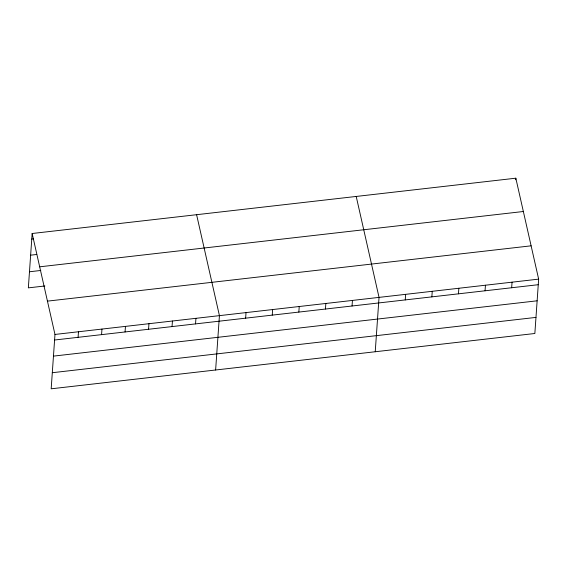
<?xml version="1.0" encoding="UTF-8"?>
<svg xmlns="http://www.w3.org/2000/svg" width="567" height="567" viewBox="0 0 567 567"><rect width="100%" height="100%" fill="white"/><g stroke="black" fill="none" stroke-linecap="round" stroke-linejoin="round"><path stroke-width="0.85" d="M32.149 233.505L54.978 334.445L51.179 388.806L534.851 333.495L538.65 279.134L515.821 178.194L32.149 233.505L28.35 287.866L44.885 285.974M78.083 337.33L78.473 331.759M101.571 334.643L101.961 329.073M125.066 331.957L125.456 326.386M148.561 329.271L148.951 323.7M172.049 326.585L172.439 321.014M195.544 323.899L195.934 318.328M215.623 370.003L219.429 315.642L196.6 214.695M245.639 318.165L246.028 312.601M272.238 315.124L272.628 309.554M298.844 312.084L299.234 306.513M325.444 309.043L325.834 303.473M352.043 305.996L352.433 300.432M375.234 351.753L379.039 297.384L356.211 196.444M405.249 299.915L405.639 294.344M431.856 296.874L432.245 291.303M458.455 293.834L458.845 288.263M485.054 290.786L485.444 285.222M515.715 179.782L515.821 178.194M511.661 287.745L512.051 282.175M31.759 239.068L33.503 238.87M30.639 255.171L36.727 254.477M39.683 266.816L523.355 211.505M29.477 271.763L40.789 270.473M47.444 301.134L531.116 245.823M54.978 334.445L538.65 279.134M54.588 340.016L538.26 284.705M53.461 356.119L537.133 300.808M52.299 372.71L535.978 317.4"/></g></svg>
